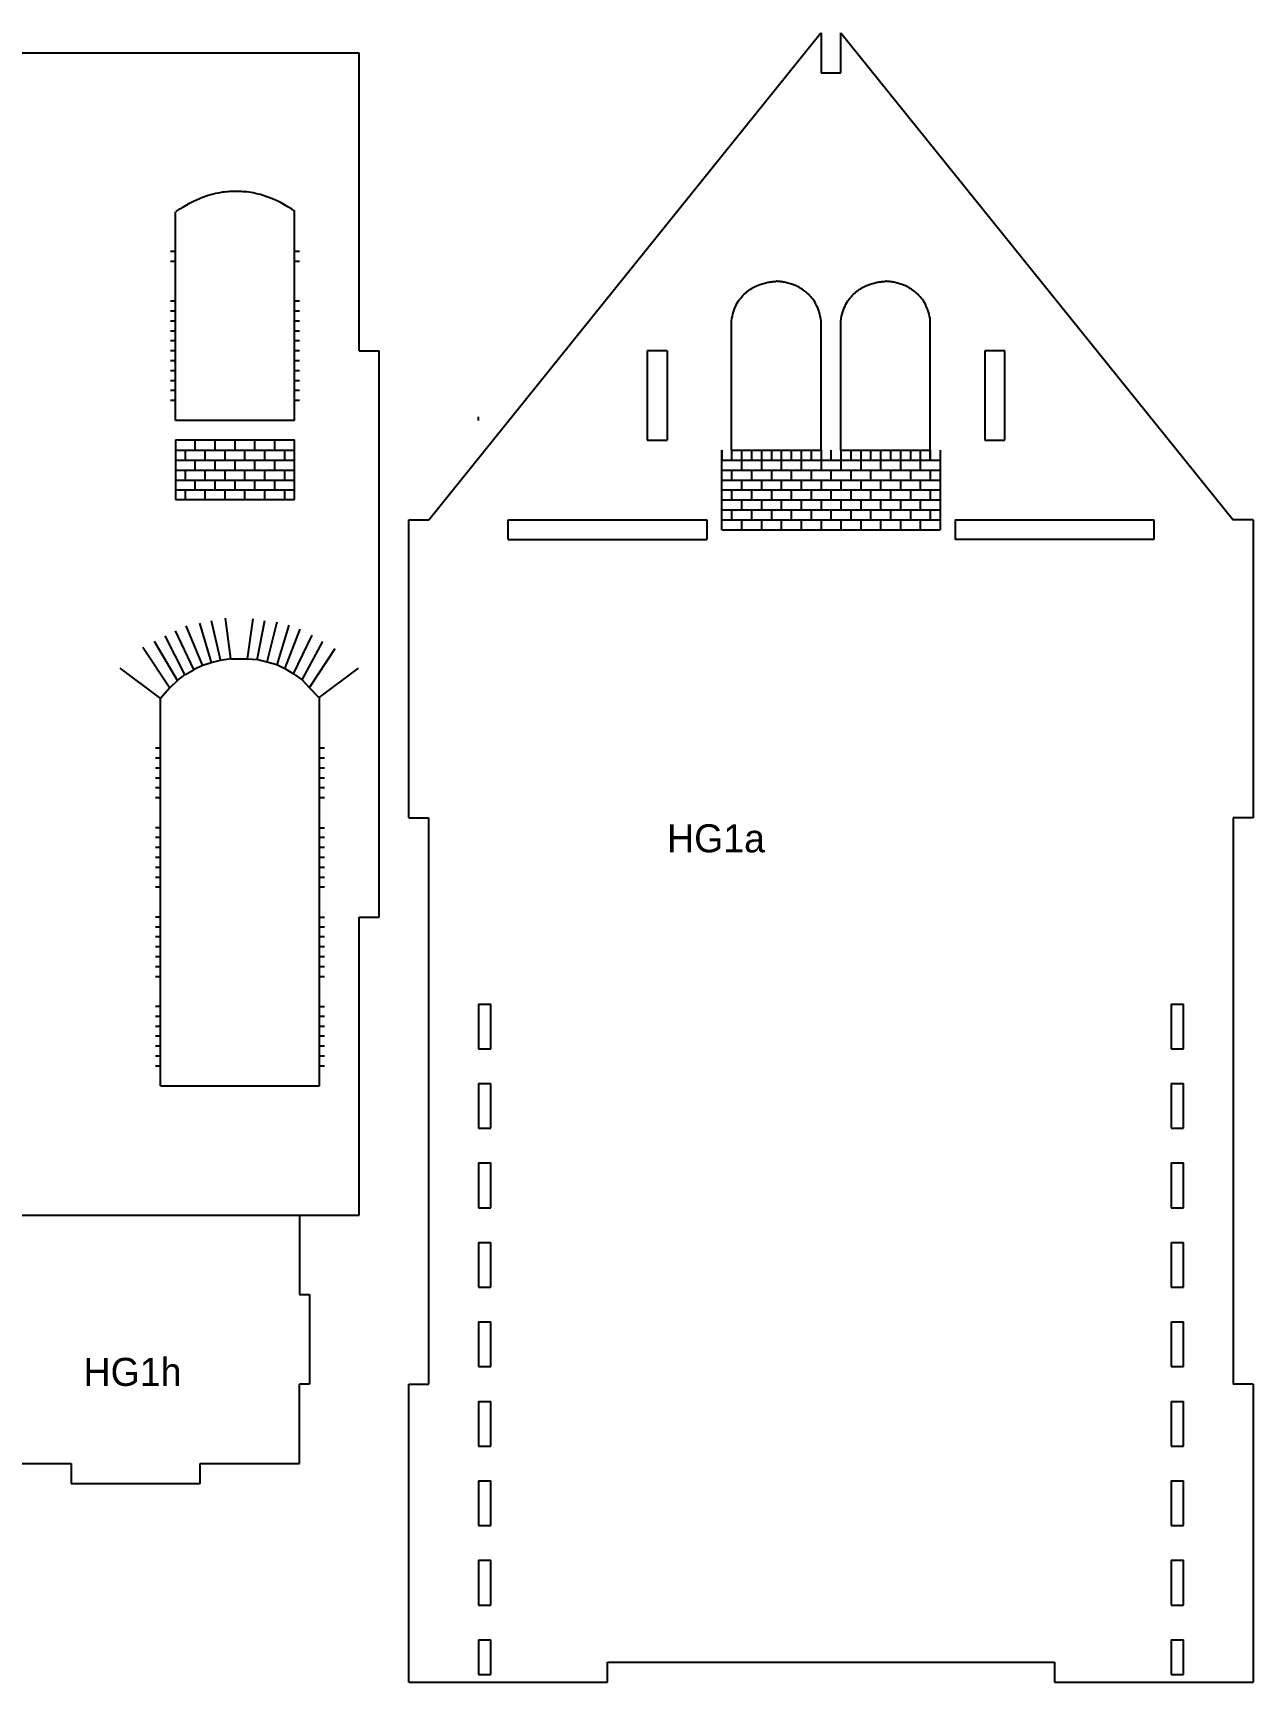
# Model space of a CAD drawing. Extents: x 8 to 500, y 6 to 292.
# Drawn here: x 202.2 to 325, y 126 to 292 of the extents above; entities that cross this region are included whole.
import ezdxf

# ---------------------------------------------------------------- set-up
doc = ezdxf.new("R2010")
doc.units = 0
doc.header["$MEASUREMENT"] = 0
doc.layers.add('OHNE_NAMEN', color=5, linetype='CONTINUOUS')

msp = doc.modelspace()

# ---------------------------------------------------------------- linework, layer by layer
at = {"layer": 'OHNE_NAMEN', "color": 5, "linetype": 'CONTINUOUS'}
for p, q in [((241.9999, 243), (281.5001, 292.0002)), ((281.5018, 291.9998), (281.5018, 288)), ((283.5, 292.0002), (323.0002, 243)), ((283.5021, 287.9997), (283.5021, 291.9995)), ((196.9999, 289.9999), (234.9997, 289.9999)), ((235.0001, 260), (235.0001, 289.9999)), ((281.5018, 287.9997), (283.5021, 287.9997)), ((235.0001, 260), (237.0004, 260)), ((237.0004, 203), (237.0004, 260)), ((246.9991, 252.9999), (246.9991, 253.3749)), ((240, 243), (241.9999, 243)), ((240, 213.0002), (240, 243)), ((325.0011, 243), (323.0009, 243)), ((325.0011, 243), (325.0011, 213.0002)), ((240, 213.0002), (242.0002, 213.0002)), ((242.0002, 156.0001), (242.0002, 213.0002)), ((325.0011, 213.0002), (323.0009, 213.0002)), ((323.0009, 213.0002), (323.0009, 156.0001)), ((235.0001, 173.0001), (235.0001, 203)), ((235.0001, 203), (237.0004, 203)), ((193.9999, 173.0001), (234.9997, 173.0001)), ((229.0011, 173.0001), (229.0011, 165.0002)), ((229.0011, 165.0002), (229.9995, 165.0002)), ((229.9995, 165.0002), (229.9995, 156.0001)), ((229.0011, 148.0002), (229.0011, 156.0001)), ((229.9995, 156.0001), (229.0011, 156.0001)), ((240, 126.0002), (240, 156.0001)), ((240, 156.0001), (242.0002, 156.0001)), ((325.0011, 156.0001), (323.0009, 156.0001)), ((325.0011, 156.0001), (325.0011, 126.0002)), ((193.9999, 148.0002), (206, 148.0002)), ((206.0011, 148.0002), (206.0011, 146.0003)), ((219.0009, 146.0003), (219.0009, 148.0002)), ((219.0009, 148.0002), (229.0011, 148.0002)), ((206, 146.0003), (218.9999, 146.0003)), ((260, 126.0002), (260, 128.0001)), ((260, 128.0001), (305, 128.0001)), ((305.0021, 128.0001), (305.0021, 126.0002)), ((240, 126.0002), (260, 126.0002)), ((305.0021, 126.0002), (325.0011, 126.0002))]:
    msp.add_line(p, q, dxfattribs=at)
at = {"layer": 'OHNE_NAMEN', "color": 1, "linetype": 'CONTINUOUS'}
for p, q in [((223.0822, 276.0514), (222.0824, 276.0592)), ((216.5001, 252.9995), (216.4994, 274)), ((228.5002, 252.9995), (228.4998, 274)), ((216.5001, 269.9995), (215.9998, 269.9995)), ((216.5001, 268.9998), (215.9998, 268.9998)), ((229, 269.9995), (228.4998, 269.9995)), ((229, 268.9998), (228.4998, 268.9998)), ((216.5001, 264.9996), (215.9998, 264.9996)), ((216.5001, 263.9995), (215.9998, 263.9995)), ((229, 264.9996), (228.4998, 264.9996)), ((229, 263.9995), (228.4998, 263.9995)), ((216.5001, 262.9997), (215.9998, 262.9997)), ((229, 262.9997), (228.4998, 262.9997)), ((272.5014, 250.0016), (272.5014, 263.0015)), ((281.5008, 250.0016), (281.5008, 263.0015)), ((283.501, 250.0016), (283.501, 263.0015)), ((292.5004, 250.0016), (292.5004, 263.0015)), ((216.5001, 261.9996), (215.9998, 261.9996)), ((216.5001, 260.9995), (215.9998, 260.9995)), ((229, 261.9996), (228.4998, 261.9996)), ((229, 260.9995), (228.4998, 260.9995)), ((216.5001, 259.9997), (215.9998, 259.9997)), ((216.5001, 258.9996), (215.9998, 258.9996)), ((229, 259.9997), (228.5002, 259.9997)), ((229, 258.9996), (228.5002, 258.9996)), ((266.0008, 260), (264.0005, 260)), ((264.0005, 260), (264.0005, 251)), ((266.0008, 260), (266.0008, 251)), ((300.0015, 260), (298.0013, 260)), ((298.0013, 260), (298.0013, 251)), ((300.0015, 251), (300.0015, 260)), ((216.5001, 257.9994), (215.9998, 257.9994)), ((229, 257.9994), (228.5002, 257.9994)), ((216.5001, 256.9997), (215.9998, 256.9997)), ((216.5001, 255.9995), (215.9998, 255.9995)), ((229, 256.9997), (228.5002, 256.9997)), ((229, 255.9995), (228.5002, 255.9995)), ((216.5001, 254.9994), (215.9998, 254.9994)), ((229, 254.9994), (228.5002, 254.9994)), ((216.4997, 253.0295), (228.4995, 253.0295)), ((264.0005, 251), (266.0008, 251)), ((298.0013, 251), (300.0015, 251)), ((272.5014, 250.0012), (281.5008, 250.0012)), ((272.5014, 250.0002), (281.5008, 250.0002)), ((283.501, 250.0012), (292.5004, 250.0012)), ((240, 243), (240, 243)), ((250.0002, 241.0001), (250.0002, 243.0004)), ((250.0002, 243), (270.0013, 243)), ((269.9978, 243.0004), (269.9978, 241.0001)), ((295.0009, 243), (295.0009, 241.0001)), ((295.0009, 243), (314.9999, 243)), ((314.9999, 243), (314.9999, 241.0001)), ((250.0002, 241.0001), (270.0013, 241.0001)), ((314.9999, 241.0001), (295.0009, 241.0001)), ((217.5013, 227.4104), (218.3716, 227.928)), ((219.2186, 228.3277), (218.3716, 227.928)), ((220.0882, 228.6099), (219.1709, 228.2924)), ((220.9938, 228.8215), (220.0765, 228.6099)), ((222.0874, 229.0096), (221.0294, 228.8215)), ((222.0641, 228.9863), (223.7571, 229.0096)), ((223.7571, 229.0096), (224.7452, 228.9157)), ((224.7452, 228.9157), (225.7097, 228.704)), ((225.7097, 228.704), (226.6975, 228.4218)), ((226.6975, 228.4218), (227.5202, 228.0218)), ((227.5202, 228.0218), (228.3904, 227.5046)), ((228.3904, 227.5046), (229.2607, 226.8929)), ((215.0082, 225.0352), (215.9025, 226.0935)), ((215.9258, 226.0935), (216.7488, 226.846)), ((216.7251, 226.846), (217.478, 227.4104)), ((229.2607, 226.8929), (229.966, 226.1168)), ((229.966, 226.1168), (230.9774, 225.0585)), ((214.9997, 185.9996), (214.9994, 225.0299)), ((230.9999, 185.9996), (230.9989, 225.0299)), ((214.9997, 219.9996), (214.4998, 219.9996)), ((231.4998, 219.9996), (230.9999, 219.9996)), ((214.9997, 218.9995), (214.4998, 218.9995)), ((214.9997, 217.9997), (214.4998, 217.9997)), ((231.4998, 218.9995), (230.9999, 218.9995)), ((231.4998, 217.9997), (230.9999, 217.9997)), ((214.9997, 216.9996), (214.4998, 216.9996)), ((214.9997, 215.9995), (214.4998, 215.9995)), ((231.4998, 216.9996), (230.9999, 216.9996)), ((231.4998, 215.9995), (230.9999, 215.9995)), ((214.9997, 214.9997), (214.4998, 214.9997)), ((231.4998, 214.9997), (230.9999, 214.9997)), ((214.9997, 212), (214.4995, 212)), ((214.9997, 210.9996), (214.4998, 210.9996)), ((230.9996, 212), (231.4995, 212)), ((231.4998, 210.9996), (230.9999, 210.9996)), ((214.9997, 209.9994), (214.4998, 209.9994)), ((231.4998, 209.9994), (230.9999, 209.9994)), ((214.9997, 208.9997), (214.4998, 208.9997)), ((214.9997, 207.9995), (214.4998, 207.9995)), ((231.4998, 208.9997), (230.9999, 208.9997)), ((231.4998, 207.9995), (230.9999, 207.9995)), ((214.9997, 206.9994), (214.4998, 206.9994)), ((214.9997, 205.9996), (214.4998, 205.9996)), ((231.4998, 206.9994), (230.9999, 206.9994)), ((231.4998, 205.9996), (230.9999, 205.9996)), ((214.9997, 203), (214.4995, 203)), ((230.9996, 203), (231.4995, 203)), ((214.9997, 201.9995), (214.4998, 201.9995)), ((214.9997, 200.9997), (214.4998, 200.9997)), ((231.4998, 201.9995), (230.9999, 201.9995)), ((231.4998, 200.9997), (230.9999, 200.9997)), ((214.9997, 199.9996), (214.4998, 199.9996)), ((231.4998, 199.9996), (230.9999, 199.9996)), ((214.9997, 198.9995), (214.4998, 198.9995)), ((214.9997, 197.9997), (214.4998, 197.9997)), ((231.4998, 198.9995), (230.9999, 198.9995)), ((231.4998, 197.9997), (230.9999, 197.9997)), ((214.9997, 196.9996), (214.4998, 196.9996)), ((231.4998, 196.9996), (230.9999, 196.9996)), ((246.9991, 194.25), (248.2501, 194.25)), ((246.9998, 194.25), (246.9998, 189.75)), ((248.2501, 189.75), (248.2501, 194.25)), ((316.7493, 194.25), (317.9999, 194.25)), ((316.75, 194.25), (316.75, 189.75)), ((317.9999, 189.75), (317.9999, 194.25)), ((214.9997, 193.9999), (214.4995, 193.9999)), ((214.9997, 192.9998), (214.4998, 192.9998)), ((230.9996, 193.9999), (231.4995, 193.9999)), ((231.4998, 192.9998), (230.9999, 192.9998)), ((214.9997, 191.9996), (214.4998, 191.9996)), ((214.9997, 190.9995), (214.4998, 190.9995)), ((231.4998, 191.9996), (230.9999, 191.9996)), ((231.4998, 190.9995), (230.9999, 190.9995)), ((214.9997, 189.9997), (214.4998, 189.9997)), ((231.4998, 189.9997), (230.9999, 189.9997)), ((246.9991, 189.75), (248.2501, 189.75)), ((316.7493, 189.75), (317.9999, 189.75)), ((214.9997, 188.9996), (214.4998, 188.9996)), ((214.9997, 187.9995), (214.4998, 187.9995)), ((231.4998, 188.9996), (230.9999, 188.9996)), ((231.4998, 187.9995), (230.9999, 187.9995)), ((215.0001, 185.9996), (230.9999, 185.9996)), ((246.9991, 186.2497), (248.2501, 186.2501)), ((246.9998, 186.2501), (246.9998, 181.7501)), ((248.2501, 181.7501), (248.2501, 186.2501)), ((316.7493, 186.2497), (317.9999, 186.2501)), ((316.75, 186.2501), (316.75, 181.7501)), ((317.9999, 181.7501), (317.9999, 186.2501)), ((246.9991, 181.7501), (248.2501, 181.7501)), ((316.7493, 181.7501), (317.9999, 181.7501)), ((246.9991, 178.2498), (248.2501, 178.2501)), ((246.9998, 178.2501), (246.9998, 173.7501)), ((248.2501, 173.7501), (248.2501, 178.2501)), ((316.7493, 178.2498), (317.9999, 178.2498)), ((316.75, 178.2498), (316.75, 173.7501)), ((317.9999, 173.7501), (317.9999, 178.2498)), ((246.9991, 173.7501), (248.2501, 173.7501)), ((316.7493, 173.7501), (317.9999, 173.7501)), ((246.9991, 170.2499), (248.2501, 170.2499)), ((246.9998, 170.2499), (246.9998, 165.7502)), ((248.2501, 165.7502), (248.2501, 170.2499)), ((316.7493, 170.2499), (318.0002, 170.2499)), ((316.75, 170.2499), (316.75, 165.7498)), ((318.0002, 165.7498), (318.0002, 170.2499)), ((246.9991, 165.7502), (248.2501, 165.7502)), ((316.7493, 165.7502), (318.0002, 165.7498)), ((246.9991, 162.2499), (248.2501, 162.2499)), ((246.9998, 162.2499), (246.9998, 157.7499)), ((248.2501, 157.7499), (248.2501, 162.2499)), ((316.7493, 162.2499), (318.0002, 162.2499)), ((316.75, 162.2499), (316.75, 157.7499)), ((318.0002, 157.7499), (318.0002, 162.2499)), ((246.9991, 157.7502), (248.2501, 157.7499)), ((316.7493, 157.7499), (318.0002, 157.7499)), ((246.9991, 154.25), (248.2501, 154.25)), ((246.9998, 154.25), (246.9998, 149.7499)), ((248.2501, 149.7499), (248.2501, 154.25)), ((316.7493, 154.2496), (318.0002, 154.25)), ((316.75, 154.25), (316.75, 149.7499)), ((318.0002, 149.7499), (318.0002, 154.25)), ((246.9991, 149.7499), (248.2501, 149.7499)), ((316.7493, 149.7499), (318.0002, 149.7499)), ((246.9991, 146.25), (248.2501, 146.25)), ((246.9998, 146.25), (246.9998, 141.75)), ((248.2501, 141.75), (248.2501, 146.25)), ((316.7493, 146.2497), (318.0002, 146.2497)), ((316.75, 146.2497), (316.75, 141.75)), ((318.0002, 141.75), (318.0002, 146.2497)), ((246.9991, 141.75), (248.2501, 141.75)), ((316.7493, 141.75), (318.0002, 141.75)), ((246.9991, 138.2497), (248.2501, 138.2501)), ((246.9998, 138.2501), (246.9998, 133.7501)), ((248.2501, 133.7501), (248.2501, 138.2501)), ((316.7493, 138.2497), (318.0002, 138.2497)), ((316.75, 138.2497), (316.75, 133.7497)), ((318.0002, 133.7497), (318.0002, 138.2497)), ((246.9991, 133.7501), (248.2501, 133.7501)), ((316.7493, 133.7501), (318.0002, 133.7497)), ((246.9991, 130.2498), (248.2501, 130.2501)), ((246.9998, 130.2501), (246.9998, 126.7499)), ((248.2501, 126.7499), (248.2501, 130.2501)), ((316.7493, 130.2498), (318.0002, 130.2498)), ((316.7504, 130.2498), (316.75, 126.7499)), ((317.9999, 126.7499), (318.0002, 130.2498)), ((246.9991, 126.7502), (248.2501, 126.7499)), ((316.7493, 126.7499), (318.0002, 126.7499))]:
    msp.add_line(p, q, dxfattribs=at)
at = {"layer": 'OHNE_NAMEN', "color": 7, "linetype": 'CONTINUOUS'}
for p, q in [((216.4997, 251.0296), (228.4995, 251.0296)), ((216.4997, 251.0296), (216.4997, 245.0296)), ((218.5, 249.9995), (218.5, 250.9996)), ((220.4999, 249.9995), (220.4999, 250.9996)), ((222.4998, 249.9995), (222.4998, 250.9996)), ((224.5, 249.9995), (224.5, 250.9996)), ((226.4999, 249.9995), (226.4999, 250.9996)), ((228.4995, 245.0296), (228.4995, 251.0296)), ((216.5001, 249.9995), (228.4998, 249.9995)), ((217.4998, 248.9997), (217.4998, 249.9995)), ((219.4997, 248.9997), (219.4997, 249.9995)), ((221.5, 248.9997), (221.5, 249.9995)), ((223.4999, 248.9997), (223.4999, 249.9995)), ((225.4998, 248.9997), (225.4998, 249.9995)), ((227.5, 248.9997), (227.5, 249.9995)), ((271.4995, 250.0006), (271.4995, 249.0004)), ((271.4995, 241.9999), (271.4995, 250.0002)), ((271.4995, 249.0001), (293.5023, 249.0001)), ((272.5014, 250.0006), (272.5014, 249.0004)), ((272.5014, 250.0002), (272.5014, 249.0001)), ((273.4998, 250.0006), (273.4998, 249.0004)), ((273.4998, 249.0001), (273.4998, 247.9999)), ((274.5017, 250.0006), (274.5017, 249.0004)), ((274.5017, 250.0002), (274.5017, 249.0001)), ((275.5, 250.0006), (275.5, 249.0004)), ((275.5, 249.0001), (275.5, 247.9999)), ((276.5019, 250.0006), (276.5019, 249.0004)), ((276.5019, 250.0002), (276.5019, 249.0001)), ((277.5003, 250.0006), (277.5003, 249.0004)), ((277.5003, 249.0001), (277.5003, 247.9999)), ((278.5022, 250.0006), (278.5022, 249.0004)), ((278.5022, 250.0002), (278.5022, 249.0001)), ((279.5005, 250.0006), (279.5005, 249.0004)), ((279.5005, 249.0001), (279.5005, 247.9999)), ((280.5024, 250.0006), (280.5024, 249.0004)), ((280.5024, 250.0002), (280.5024, 249.0001)), ((281.5008, 250.0006), (281.5008, 249.0004)), ((281.5008, 249.0001), (281.5008, 247.9999)), ((282.5027, 250.0006), (282.5027, 249.0004)), ((282.5027, 250.0002), (282.5027, 249.0001)), ((283.501, 250.0006), (283.501, 249.0004)), ((283.501, 249.0001), (283.501, 247.9999)), ((284.4994, 250.0002), (284.4994, 249.0001)), ((284.5029, 250.0006), (284.5029, 249.0004)), ((285.5013, 250.0006), (285.5013, 249.0004)), ((285.5013, 249.0001), (285.5013, 247.9999)), ((286.4996, 250.0006), (286.4996, 249.0004)), ((286.4996, 250.0002), (286.4996, 249.0001)), ((287.5015, 250.0006), (287.5015, 249.0004)), ((287.5015, 249.0001), (287.5015, 247.9999)), ((288.4999, 250.0006), (288.4999, 249.0004)), ((288.4999, 250.0002), (288.4999, 249.0001)), ((289.5018, 250.0006), (289.5018, 249.0004)), ((289.5018, 249.0001), (289.5018, 247.9999)), ((290.5002, 250.0006), (290.5002, 249.0004)), ((290.5002, 250.0002), (290.5002, 249.0001)), ((291.502, 250.0006), (291.502, 249.0004)), ((291.502, 249.0001), (291.502, 247.9999)), ((292.5004, 249.0004), (292.5004, 250.0006)), ((292.5004, 250.0002), (292.5004, 249.0001)), ((293.5023, 250.0006), (293.5023, 249.0004)), ((293.5023, 250.0002), (293.5023, 241.9999)), ((216.5001, 248.9997), (228.4998, 248.9997)), ((216.5001, 247.9996), (228.4998, 247.9996)), ((217.4998, 246.9995), (217.4998, 247.9996)), ((218.5, 247.9996), (218.5, 248.9997)), ((219.4997, 246.9995), (219.4997, 247.9996)), ((220.4999, 247.9996), (220.4999, 248.9997)), ((221.5, 246.9995), (221.5, 247.9996)), ((222.4998, 247.9996), (222.4998, 248.9997)), ((223.4999, 246.9995), (223.4999, 247.9996)), ((224.5, 247.9996), (224.5, 248.9997)), ((225.4998, 246.9995), (225.4998, 247.9996)), ((226.4999, 247.9996), (226.4999, 248.9997)), ((227.5, 246.9995), (227.5, 247.9996)), ((271.4995, 247.9999), (293.5023, 247.9999)), ((272.5014, 247.9999), (272.5014, 247.0002)), ((274.5017, 247.9999), (274.5017, 247.0002)), ((276.5019, 247.9999), (276.5019, 247.0002)), ((278.5022, 247.9999), (278.5022, 247.0002)), ((280.5024, 247.9999), (280.5024, 247.0002)), ((282.5027, 247.9999), (282.5027, 247.0002)), ((284.4994, 247.9999), (284.4994, 247.0002)), ((286.4996, 247.9999), (286.4996, 247.0002)), ((288.4999, 247.9999), (288.4999, 247.0002)), ((290.5002, 247.9999), (290.5002, 247.0002)), ((292.5004, 248.0003), (292.5004, 247.0002)), ((216.5001, 246.9995), (228.4998, 246.9995)), ((216.5001, 245.9997), (228.4998, 245.9997)), ((217.4998, 244.9996), (217.4998, 245.9997)), ((218.5, 245.9997), (218.5, 246.9995)), ((219.4997, 244.9996), (219.4997, 245.9997)), ((220.4999, 245.9997), (220.4999, 246.9995)), ((221.5, 244.9996), (221.5, 245.9997)), ((222.4998, 245.9997), (222.4998, 246.9995)), ((223.4999, 244.9996), (223.4999, 245.9997)), ((224.5, 245.9997), (224.5, 246.9995)), ((225.4998, 244.9996), (225.4998, 245.9997)), ((226.4999, 245.9997), (226.4999, 246.9995)), ((227.5, 244.9996), (227.5, 245.9997)), ((271.4995, 247.0002), (293.5023, 247.0002)), ((271.4995, 246.0001), (293.5023, 246.0001)), ((272.5014, 246.0001), (272.5014, 244.9999)), ((273.4998, 247.0002), (273.4998, 246.0001)), ((274.5017, 246.0001), (274.5017, 244.9999)), ((275.5, 247.0002), (275.5, 246.0001)), ((276.5019, 246.0001), (276.5019, 244.9999)), ((277.5003, 247.0002), (277.5003, 246.0001)), ((278.5022, 246.0001), (278.5022, 244.9999)), ((279.5005, 247.0002), (279.5005, 246.0001)), ((280.5024, 246.0001), (280.5024, 244.9999)), ((281.5008, 247.0002), (281.5008, 246.0001)), ((282.5027, 246.0001), (282.5027, 244.9999)), ((283.501, 247.0002), (283.501, 246.0001)), ((284.4994, 246.0001), (284.4994, 244.9999)), ((285.5013, 247.0002), (285.5013, 246.0001)), ((286.4996, 246.0001), (286.4996, 244.9999)), ((287.5015, 247.0002), (287.5015, 246.0001)), ((288.4999, 246.0001), (288.4999, 244.9999)), ((289.5018, 247.0002), (289.5018, 246.0001)), ((290.5002, 246.0001), (290.5002, 244.9999)), ((291.502, 247.0002), (291.502, 246.0001)), ((292.5004, 246.0001), (292.5004, 244.9999)), ((216.4997, 245.0296), (228.4995, 245.0296)), ((271.4995, 244.9999), (293.5023, 244.9999)), ((273.4998, 244.9999), (273.4998, 244.0002)), ((275.5, 244.9999), (275.5, 244.0002)), ((277.5003, 244.9999), (277.5003, 244.0002)), ((279.5005, 244.9999), (279.5005, 244.0002)), ((281.5008, 244.9999), (281.5008, 244.0002)), ((283.501, 244.9999), (283.501, 244.0002)), ((285.5013, 244.9999), (285.5013, 244.0002)), ((287.5015, 244.9999), (287.5015, 244.0002)), ((289.5018, 244.9999), (289.5018, 244.0002)), ((291.502, 244.9999), (291.502, 244.0002)), ((271.4995, 244.0002), (293.5023, 244.0002)), ((271.4995, 243), (293.5023, 243)), ((272.5014, 244.0002), (272.5014, 243)), ((273.4998, 243), (273.4998, 241.9999)), ((274.5017, 244.0002), (274.5017, 243)), ((275.5, 243), (275.5, 241.9999)), ((276.5019, 244.0002), (276.5019, 243)), ((277.5003, 243), (277.5003, 241.9999)), ((278.5022, 244.0002), (278.5022, 243)), ((279.5005, 243), (279.5005, 241.9999)), ((280.5024, 244.0002), (280.5024, 243)), ((281.5008, 243), (281.5008, 241.9999)), ((282.5027, 244.0002), (282.5027, 243)), ((283.501, 243), (283.501, 241.9999)), ((284.4994, 244.0002), (284.4994, 243)), ((285.5013, 243), (285.5013, 241.9999)), ((286.4996, 244.0002), (286.4996, 243)), ((287.5015, 243), (287.5015, 241.9999)), ((288.4999, 244.0002), (288.4999, 243)), ((289.5018, 243), (289.5018, 241.9999)), ((290.5002, 244.0002), (290.5002, 243)), ((291.502, 243), (291.502, 241.9999)), ((292.5004, 244.0002), (292.5004, 243)), ((271.4995, 241.9999), (293.5023, 241.9999)), ((218.9064, 232.591), (220.1062, 228.6399)), ((220.1062, 232.8732), (221.0234, 228.781)), ((222.0814, 228.9926), (221.5286, 233.0863)), ((223.7571, 228.9926), (224.3247, 233.0309)), ((224.7276, 228.8868), (225.5037, 232.8732)), ((226.7028, 232.6968), (225.715, 228.6751)), ((216.7195, 226.8054), (214.3912, 230.7565)), ((217.4953, 227.3699), (215.4491, 231.321)), ((218.3423, 227.9343), (216.5075, 231.8149)), ((219.2591, 228.2871), (217.5662, 232.3088)), ((227.9026, 232.3793), (226.7028, 228.3929)), ((227.5141, 228.0049), (229.0664, 231.9912)), ((228.3964, 227.4757), (230.2662, 231.3915)), ((229.2428, 226.876), (231.3241, 230.7565)), ((215.9314, 226.0565), (213.2132, 230.1335)), ((229.9839, 226.0999), (232.5942, 230.0503)), ((214.9313, 225.0567), (210.9315, 228.0564)), ((230.9319, 225.0567), (234.9316, 228.0564))]:
    msp.add_line(p, q, dxfattribs=at)
for points in [[(219.2341, 275.4637), (219.5156, 275.5635)], [(219.5156, 275.5635), (219.7968, 275.663)], [(219.7968, 275.663), (220.0631, 275.7435)], [(220.0631, 275.7435), (220.3129, 275.808)], [(220.3129, 275.808), (220.5634, 275.8726)], [(220.5634, 275.8726), (220.798, 275.9216)], [(220.798, 275.9216), (221.017, 275.9587)], [(221.017, 275.9587), (221.2358, 275.996)], [(221.2358, 275.996), (221.4393, 276.0211)], [(221.4393, 276.0211), (221.627, 276.0384)], [(221.627, 276.0384), (221.8147, 276.0557)], [(221.8147, 276.0557), (221.9865, 276.0648)], [(221.9865, 276.0648), (222.1427, 276.0698)], [(222.1427, 276.0698), (222.2994, 276.0747)], [(222.2994, 276.0747), (222.4398, 276.0751)], [(222.4398, 276.0751), (222.5647, 276.0751)], [(222.6864, 276.0409), (222.5615, 276.0409)], [(222.8268, 276.0409), (222.6864, 276.0409)], [(222.9831, 276.0369), (222.8268, 276.0409)], [(223.1394, 276.0331), (222.9831, 276.0369)], [(223.3115, 276.0253), (223.1394, 276.0331)], [(223.4988, 276.0098), (223.3115, 276.0253)], [(223.6865, 275.9939), (223.4988, 276.0098)], [(223.8894, 275.9706), (223.6865, 275.9939)], [(224.1081, 275.9354), (223.8894, 275.9706)], [(224.3268, 275.9004), (224.1081, 275.9354)], [(224.5614, 275.8535), (224.3268, 275.9004)], [(224.8112, 275.7911), (224.5614, 275.8535)], [(225.0613, 275.7283), (224.8112, 275.7911)], [(225.3269, 275.6503), (225.0613, 275.7283)], [(225.6081, 275.5526), (225.3269, 275.6503)], [(216.5615, 274.041), (216.9365, 274.2911)], [(216.9365, 274.2911), (217.2959, 274.5101)], [(217.2959, 274.5101), (217.6396, 274.7024)], [(217.6396, 274.7024), (217.9835, 274.895)], [(217.9835, 274.895), (218.3116, 275.0605)], [(218.3116, 275.0605), (218.6245, 275.2026)], [(218.6245, 275.2026), (218.9371, 275.3448)], [(218.9371, 275.3448), (219.2341, 275.4637)], [(225.8896, 275.4549), (225.6081, 275.5526)], [(226.1863, 275.3378), (225.8896, 275.4549)], [(226.4989, 275.197), (226.1863, 275.3378)], [(226.8114, 275.0566), (226.4989, 275.197)], [(227.1395, 274.8926), (226.8114, 275.0566)], [(227.4831, 274.701), (227.1395, 274.8926)], [(227.8271, 274.5098), (227.4831, 274.701)], [(228.1862, 274.2911), (227.8271, 274.5098)], [(228.5612, 274.041), (228.1862, 274.2911)], [(273.6444, 265.5838), (273.7679, 265.7016)], [(273.7679, 265.7016), (273.8878, 265.8201)], [(273.8878, 265.8201), (274.0148, 265.9274)], [(274.0148, 265.9274), (274.1454, 266.0251)], [(274.1454, 266.0251), (274.2759, 266.1225)], [(274.2759, 266.1225), (274.4064, 266.2107)], [(274.4064, 266.2107), (274.5405, 266.2897)], [(274.5405, 266.2897), (274.6745, 266.3687)], [(274.6745, 266.3687), (274.8051, 266.4389)], [(274.8051, 266.4389), (274.9391, 266.5017)], [(274.9391, 266.5017), (275.0732, 266.5642)], [(275.0732, 266.5642), (275.2037, 266.6189)], [(275.2037, 266.6189), (275.3342, 266.6668)], [(275.3342, 266.6668), (275.4612, 266.7145)], [(275.4612, 266.7145), (275.5882, 266.7558)], [(275.5882, 266.7558), (275.7117, 266.7907)], [(275.7117, 266.7907), (275.8317, 266.8259)], [(275.8317, 266.8259), (275.9481, 266.8552)], [(275.9481, 266.8552), (276.0574, 266.8796)], [(276.0574, 266.8796), (276.1703, 266.9042)], [(276.1703, 266.9042), (276.2726, 266.9236)], [(276.2726, 266.9236), (276.3679, 266.9392)], [(276.3679, 266.9392), (276.4631, 266.9551)], [(276.4631, 266.9551), (276.5513, 266.9663)], [(276.5513, 266.9663), (276.6289, 266.9752)], [(276.6289, 266.9752), (276.7065, 266.9843)], [(276.7065, 266.9843), (276.7736, 266.99)], [(276.7736, 266.99), (276.83, 266.9939)], [(276.83, 266.9939), (276.8829, 266.9977)], [(276.8829, 266.9977), (276.9288, 266.9998)], [(276.9288, 266.9998), (276.957, 267.0006)], [(276.957, 267.0006), (276.9852, 267.0016)], [(276.9852, 267.0016), (277.0029, 267.0016)], [(277.0029, 267.0016), (277.0029, 267.0016)], [(277.017, 267.0016), (277.0029, 267.0016)], [(277.0029, 267.0016), (277.0029, 267.0016)], [(277.0487, 267.0006), (277.017, 267.0016)], [(277.077, 266.9998), (277.0487, 267.0006)], [(277.1193, 266.9977), (277.077, 266.9998)], [(277.1757, 266.9939), (277.1193, 266.9977)], [(277.2287, 266.99), (277.1757, 266.9939)], [(277.2957, 266.9843), (277.2287, 266.99)], [(277.3733, 266.9752), (277.2957, 266.9843)], [(277.4509, 266.9663), (277.3733, 266.9752)], [(277.5391, 266.9551), (277.4509, 266.9663)], [(277.6343, 266.9392), (277.5391, 266.9551)], [(277.7296, 266.9236), (277.6343, 266.9392)], [(277.8354, 266.9042), (277.7296, 266.9236)], [(277.9448, 266.8796), (277.8354, 266.9042)], [(278.0541, 266.8552), (277.9448, 266.8796)], [(278.1741, 266.8259), (278.0541, 266.8552)], [(278.294, 266.7907), (278.1741, 266.8259)], [(278.414, 266.7558), (278.294, 266.7907)], [(278.541, 266.7145), (278.414, 266.7558)], [(278.6715, 266.6668), (278.541, 266.7145)], [(278.7985, 266.6189), (278.6715, 266.6668)], [(278.9326, 266.5642), (278.7985, 266.6189)], [(279.0631, 266.5017), (278.9326, 266.5642)], [(279.1972, 266.4389), (279.0631, 266.5017)], [(279.3312, 266.3687), (279.1972, 266.4389)], [(279.4653, 266.2897), (279.3312, 266.3687)], [(279.5958, 266.2107), (279.4653, 266.2897)], [(279.7298, 266.1225), (279.5958, 266.2107)], [(279.8568, 266.0251), (279.7298, 266.1225)], [(279.9874, 265.9274), (279.8568, 266.0251)], [(280.1144, 265.8201), (279.9874, 265.9274)], [(280.2378, 265.7016), (280.1144, 265.8201)], [(280.3578, 265.5838), (280.2378, 265.7016)], [(284.644, 265.5838), (284.7675, 265.7016)], [(284.7675, 265.7016), (284.891, 265.8201)], [(284.891, 265.8201), (285.018, 265.9274)], [(285.018, 265.9274), (285.145, 266.0251)], [(285.145, 266.0251), (285.2755, 266.1225)], [(285.2755, 266.1225), (285.406, 266.2107)], [(285.406, 266.2107), (285.5401, 266.2897)], [(285.5401, 266.2897), (285.6741, 266.3687)], [(285.6741, 266.3687), (285.8082, 266.4389)], [(285.8082, 266.4389), (285.9387, 266.5017)], [(285.9387, 266.5017), (286.0728, 266.5642)], [(286.0728, 266.5642), (286.2033, 266.6189)], [(286.2033, 266.6189), (286.3338, 266.6665)], [(286.3338, 266.6665), (286.4609, 266.7145)], [(286.4609, 266.7145), (286.5878, 266.7558)], [(286.5878, 266.7558), (286.7113, 266.7907)], [(286.7113, 266.7907), (286.8313, 266.8259)], [(286.8313, 266.8259), (286.9477, 266.8552)], [(286.9477, 266.8552), (287.0606, 266.8796)], [(287.0606, 266.8796), (287.1699, 266.9039)], [(287.1699, 266.9039), (287.2722, 266.9233)], [(287.2722, 266.9233), (287.371, 266.9392)], [(287.371, 266.9392), (287.4663, 266.9551)], [(287.4663, 266.9551), (287.5509, 266.9663)], [(287.5509, 266.9663), (287.6286, 266.9752)], [(287.6286, 266.9752), (287.7061, 266.9843)], [(287.7061, 266.9843), (287.7732, 266.99)], [(287.7732, 266.99), (287.8296, 266.9939)], [(287.8296, 266.9939), (287.8825, 266.9977)], [(287.8825, 266.9977), (287.9284, 266.9998)], [(287.9284, 266.9998), (287.9566, 267.0006)], [(287.9566, 267.0006), (287.9849, 267.0016)], [(287.9849, 267.0016), (288.0025, 267.0016)], [(288.0025, 267.0016), (288.0025, 267.0016)], [(288.0237, 267.0016), (288.0095, 267.0016)], [(288.0095, 267.0016), (288.0095, 267.0016)], [(288.0554, 267.0006), (288.0237, 267.0016)], [(288.0836, 266.9998), (288.0554, 267.0006)], [(288.1259, 266.9974), (288.0836, 266.9998)], [(288.1824, 266.9939), (288.1259, 266.9974)], [(288.2353, 266.9896), (288.1824, 266.9939)], [(288.3023, 266.984), (288.2353, 266.9896)], [(288.38, 266.9752), (288.3023, 266.984)], [(288.4576, 266.9663), (288.38, 266.9752)], [(288.5458, 266.9543), (288.4576, 266.9663)], [(288.641, 266.9388), (288.5458, 266.9543)], [(288.7363, 266.9233), (288.641, 266.9388)], [(288.8421, 266.9039), (288.7363, 266.9233)], [(288.9515, 266.8796), (288.8421, 266.9039)], [(289.0608, 266.8549), (288.9515, 266.8796)], [(289.1807, 266.8256), (289.0608, 266.8549)], [(289.3007, 266.7907), (289.1807, 266.8256)], [(289.4207, 266.7554), (289.3007, 266.7907)], [(289.5477, 266.7141), (289.4207, 266.7554)], [(289.6782, 266.6665), (289.5477, 266.7141)], [(289.8052, 266.6189), (289.6782, 266.6665)], [(289.9392, 266.5638), (289.8052, 266.6189)], [(290.0698, 266.5014), (289.9392, 266.5638)], [(290.2038, 266.4389), (290.0698, 266.5014)], [(290.3379, 266.3687), (290.2038, 266.4389)], [(290.4719, 266.2894), (290.3379, 266.3687)], [(290.6025, 266.2107), (290.4719, 266.2894)], [(290.7365, 266.1225), (290.6025, 266.2107)], [(290.8671, 266.0248), (290.7365, 266.1225)], [(290.994, 265.9274), (290.8671, 266.0248)], [(291.121, 265.8198), (290.994, 265.9274)], [(291.2445, 265.7016), (291.121, 265.8198)], [(291.3644, 265.5835), (291.2445, 265.7016)], [(272.6919, 263.9254), (272.759, 264.1307)], [(272.759, 264.1307), (272.8401, 264.3219)], [(272.8401, 264.3219), (272.9177, 264.5135)], [(272.9177, 264.5135), (273.0059, 264.6913)], [(273.0059, 264.6913), (273.1047, 264.856)], [(273.1047, 264.856), (273.1999, 265.0211)], [(273.1999, 265.0211), (273.3057, 265.1735)], [(273.3057, 265.1735), (273.4151, 265.3139)], [(273.4151, 265.3139), (273.528, 265.4551)], [(273.528, 265.4551), (273.6444, 265.5838)], [(280.4777, 265.4551), (280.3578, 265.5838)], [(280.5871, 265.3139), (280.4777, 265.4551)], [(280.7, 265.1735), (280.5871, 265.3139)], [(280.8058, 265.0211), (280.7, 265.1735)], [(280.9011, 264.856), (280.8058, 265.0211)], [(280.9963, 264.6913), (280.9011, 264.856)], [(281.088, 264.5135), (280.9963, 264.6913)], [(281.1657, 264.3219), (281.088, 264.5135)], [(281.2432, 264.1307), (281.1657, 264.3219)], [(281.3138, 263.9254), (281.2432, 264.1307)], [(283.6915, 263.9254), (283.7621, 264.1307)], [(283.7621, 264.1307), (283.8397, 264.3219)], [(283.8397, 264.3219), (283.9173, 264.5135)], [(283.9173, 264.5135), (284.0055, 264.6913)], [(284.0055, 264.6913), (284.1043, 264.856)], [(284.1043, 264.856), (284.1995, 265.0211)], [(284.1995, 265.0211), (284.3054, 265.1735)], [(284.3054, 265.1735), (284.4147, 265.3139)], [(284.4147, 265.3139), (284.5276, 265.4551)], [(284.5276, 265.4551), (284.644, 265.5838)], [(291.4844, 265.4547), (291.3644, 265.5835)], [(291.5938, 265.3139), (291.4844, 265.4547)], [(291.7067, 265.1735), (291.5938, 265.3139)], [(291.8125, 265.0208), (291.7067, 265.1735)], [(291.9077, 264.856), (291.8125, 265.0208)], [(292.0065, 264.6909), (291.9077, 264.856)], [(292.0947, 264.5131), (292.0065, 264.6909)], [(292.1723, 264.3216), (292.0947, 264.5131)], [(292.2499, 264.1304), (292.1723, 264.3216)], [(292.3205, 263.9254), (292.2499, 264.1304)], [(272.5014, 263.0015), (272.5332, 263.2516)], [(272.5332, 263.2516), (272.579, 263.4858)], [(272.579, 263.4858), (272.6355, 263.7056)], [(272.6355, 263.7056), (272.6919, 263.9254)], [(281.3703, 263.7056), (281.3138, 263.9254)], [(281.4267, 263.4858), (281.3703, 263.7056)], [(281.4726, 263.2516), (281.4267, 263.4858)], [(281.5008, 263.0015), (281.4726, 263.2516)], [(283.501, 263.0015), (283.5328, 263.2516)], [(283.5328, 263.2516), (283.5786, 263.4858)], [(283.5786, 263.4858), (283.6351, 263.7056)], [(283.6351, 263.7056), (283.6915, 263.9254)], [(292.3769, 263.7056), (292.3205, 263.9254)], [(292.4334, 263.4858), (292.3769, 263.7056)], [(292.4792, 263.2516), (292.4334, 263.4858)], [(292.5075, 263.0015), (292.4792, 263.2516)]]:
    msp.add_lwpolyline(points, dxfattribs=at)

# ---------------------------------------------------------------- texts
for s, p in [('HG1a', (266.0001, 209.5201)), ('HG1h', (207.2499, 155.8062))]:
    msp.add_text(s, height=2.8222, dxfattribs=at).set_placement(p)

doc.saveas('drawing.dxf')
